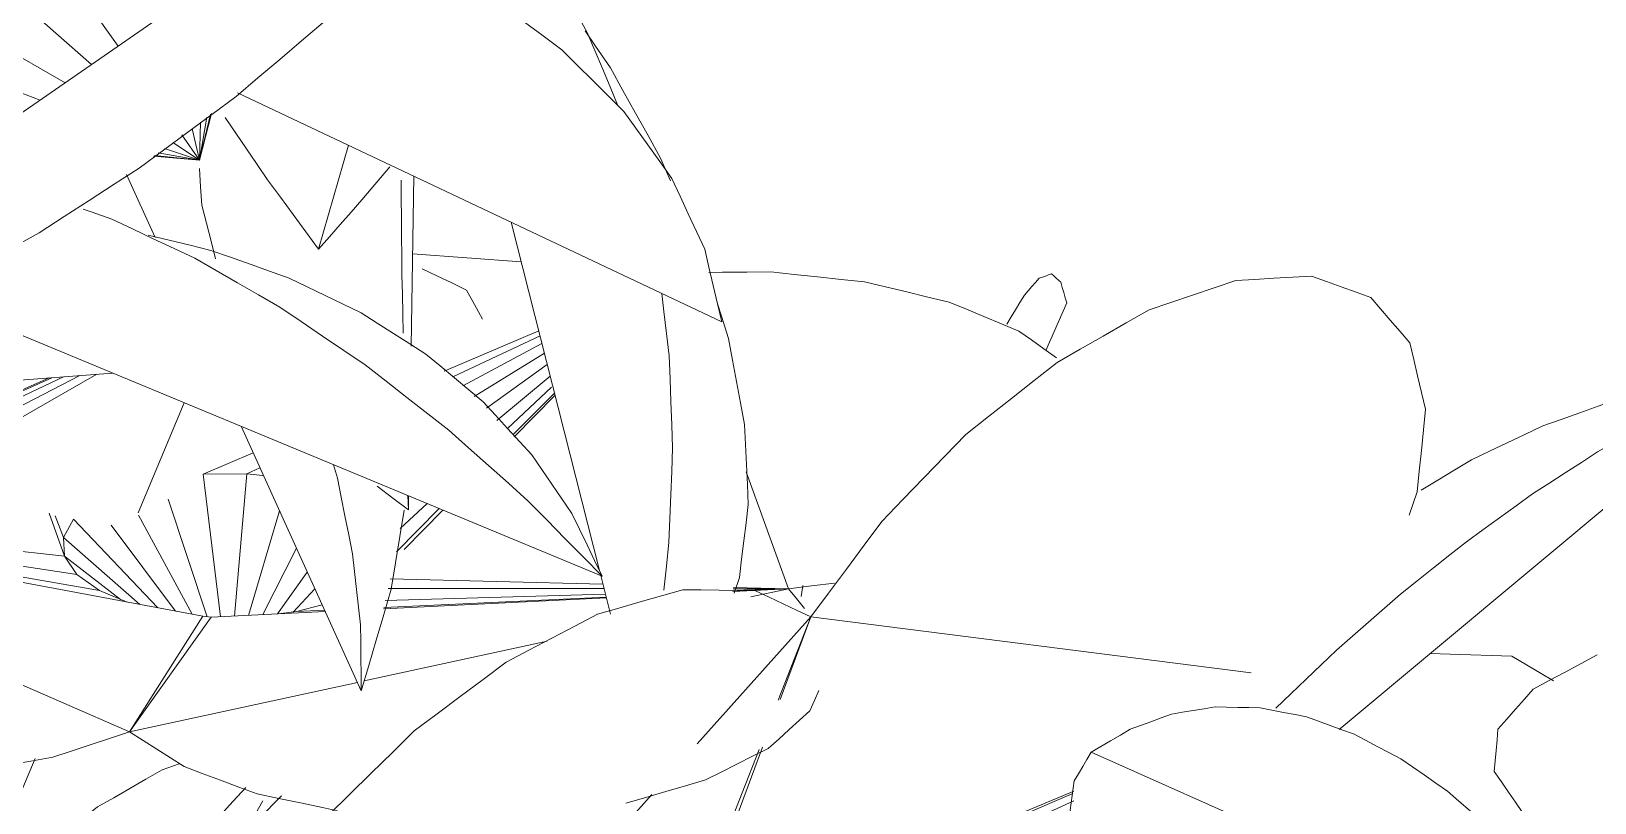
# Model space of a CAD drawing. Header units: metres. Extents: x 10.2 to 20.8, y -0.2 to 6.6.
# Drawn here: x 15.1261 to 15.205, y 2.2925 to 2.3314 of the extents above; entities that cross this region are included whole.
import ezdxf

# ---------------------------------------------------------------- set-up
doc = ezdxf.new("R2010")
doc.units = ezdxf.units.M
doc.layers.add('Importações nas famílias', color=250, linetype='Continuous', lineweight=5)
doc.layers.add('Vegetação', color=7, linetype='Continuous', lineweight=5)

# ---------------------------------------------------------------- blocks, each defined once
blk = doc.blocks.new('Planta_pergolado_12200 - plantas pergolado_skp_Component_12-V4223-Corte 3')
at = {"layer": 'Importações nas famílias'}
blk.add_line((15.20627, 2.283175), (15.179588, 2.295045), dxfattribs=at)
at = {"layer": 'Importações nas famílias', "flags": 128}
for points in [[(15.18364, 2.296974), (15.183117, 2.296782), (15.182594, 2.29659), (15.182071, 2.296399), (15.181549, 2.296207)], [(15.185839, 2.297335), (15.185289, 2.297244), (15.184739, 2.297154), (15.18419, 2.297064), (15.18364, 2.296974)], [(15.188121, 2.297287), (15.18755, 2.297299), (15.18698, 2.297311), (15.186409, 2.297323), (15.185839, 2.297335)], [(15.190461, 2.296831), (15.189876, 2.296945), (15.189291, 2.297059), (15.188706, 2.297173), (15.188121, 2.297287)], [(15.192833, 2.295971), (15.19224, 2.296186), (15.191647, 2.296401), (15.191054, 2.296616), (15.190461, 2.296831)], [(15.181549, 2.296207), (15.181059, 2.295917), (15.180568, 2.295626), (15.180078, 2.295336), (15.179588, 2.295045)], [(15.19521, 2.294718), (15.194616, 2.295031), (15.194022, 2.295345), (15.193427, 2.295658), (15.192833, 2.295971)], [(15.179588, 2.295045), (15.179373, 2.294683), (15.179158, 2.294322), (15.178942, 2.29396), (15.178727, 2.293598)], [(15.197567, 2.293085), (15.196978, 2.293493), (15.196388, 2.293901), (15.195799, 2.29431), (15.19521, 2.294718)], [(15.178727, 2.293598), (15.178675, 2.293232), (15.178623, 2.292865), (15.178571, 2.292498), (15.178518, 2.292132)], [(15.199876, 2.29109), (15.199299, 2.291589), (15.198721, 2.292087), (15.198144, 2.292586), (15.197567, 2.293085)], [(15.178518, 2.292132), (15.178631, 2.291769), (15.178743, 2.291406), (15.178855, 2.291043), (15.178967, 2.29068)], [(15.178967, 2.29068), (15.179241, 2.290329), (15.179515, 2.289978), (15.179789, 2.289627), (15.180063, 2.289276)], [(15.202113, 2.288755), (15.201554, 2.289339), (15.200994, 2.289923), (15.200435, 2.290506), (15.199876, 2.29109)], [(15.180063, 2.289276), (15.180492, 2.288946), (15.180921, 2.288615), (15.18135, 2.288284), (15.181779, 2.287954)], [(15.204252, 2.286107), (15.203717, 2.286769), (15.203182, 2.287431), (15.202648, 2.288093), (15.202113, 2.288755)], [(15.181779, 2.287954), (15.182354, 2.287651), (15.182928, 2.287349), (15.183502, 2.287047), (15.184077, 2.286744)], [(15.184077, 2.286744), (15.184783, 2.286477), (15.185489, 2.28621), (15.186195, 2.285942), (15.186901, 2.285675)], [(15.20627, 2.283175), (15.205765, 2.283908), (15.205261, 2.284641), (15.204756, 2.285374), (15.204252, 2.286107)], [(15.186901, 2.285675), (15.187722, 2.285449), (15.188544, 2.285224), (15.189365, 2.284998), (15.190186, 2.284772)], [(15.190186, 2.284772), (15.191104, 2.284593), (15.192021, 2.284414), (15.192938, 2.284235), (15.193855, 2.284056)], [(15.193855, 2.284056), (15.194847, 2.283928), (15.195838, 2.2838), (15.19683, 2.283672), (15.197821, 2.283544)], [(15.197821, 2.283544), (15.198864, 2.28347), (15.199907, 2.283396), (15.20095, 2.283322), (15.201992, 2.283248)], [(15.201992, 2.283248), (15.203062, 2.28323), (15.204131, 2.283212), (15.2052, 2.283193), (15.20627, 2.283175)]]:
    blk.add_lwpolyline(points, dxfattribs=at)
blk = doc.blocks.new('Planta_pergolado_12200 - plantas pergolado_skp_Component_12-V4225-Corte 3')
at = {"layer": 'Importações nas famílias'}
for p, q in [((15.213879, 2.314354), (15.192111, 2.296195)), ((15.182119, 2.28786), (15.179695, 2.285838))]:
    blk.add_line(p, q, dxfattribs=at)
at = {"layer": 'Importações nas famílias', "flags": 128}
for points in [[(15.213879, 2.314354), (15.212901, 2.314216), (15.211923, 2.314077), (15.210945, 2.313939), (15.209967, 2.313801)], [(15.211229, 2.313378), (15.211892, 2.313622), (15.212554, 2.313866), (15.213217, 2.31411), (15.213879, 2.314354)], [(15.209967, 2.313801), (15.209006, 2.313563), (15.208044, 2.313326), (15.207082, 2.313088), (15.20612, 2.312851)], [(15.208297, 2.311986), (15.20903, 2.312334), (15.209763, 2.312682), (15.210496, 2.31303), (15.211229, 2.313378)], [(15.20612, 2.312851), (15.205186, 2.312517), (15.204251, 2.312183), (15.203316, 2.31185), (15.202381, 2.311516)], [(15.205153, 2.310208), (15.205939, 2.310653), (15.206725, 2.311097), (15.207511, 2.311541), (15.208297, 2.311986)], [(15.202381, 2.311516), (15.201484, 2.311089), (15.200586, 2.310663), (15.199689, 2.310236), (15.198792, 2.30981)], [(15.20187, 2.308088), (15.20269, 2.308618), (15.203511, 2.309148), (15.204332, 2.309678), (15.205153, 2.310208)], [(15.198792, 2.30981), (15.197941, 2.309295), (15.197091, 2.308781), (15.196241, 2.308267)], [(15.198524, 2.305674), (15.199361, 2.306278), (15.200197, 2.306881), (15.201033, 2.307484), (15.20187, 2.308088)], [(15.195196, 2.303024), (15.196028, 2.303687), (15.19686, 2.304349), (15.197692, 2.305012), (15.198524, 2.305674)], [(15.191962, 2.3002), (15.192771, 2.300906), (15.193579, 2.301612), (15.194387, 2.302318), (15.195196, 2.303024)], [(15.188899, 2.297268), (15.189665, 2.298001), (15.190431, 2.298734), (15.191196, 2.299467), (15.191962, 2.3002)], [(15.180584, 2.288612), (15.180288, 2.287687), (15.179991, 2.286763), (15.179695, 2.285838)], [(15.179695, 2.285838), (15.180127, 2.286507), (15.180559, 2.287176), (15.18099, 2.287845)]]:
    blk.add_lwpolyline(points, dxfattribs=at)
blk = doc.blocks.new('Planta_pergolado_12200 - plantas pergolado_skp_Component_12-V4226-Corte 3')
at = {"layer": 'Importações nas famílias'}
for p, q in [((15.178348, 2.317724), (15.177291, 2.315319)), ((15.165022, 2.30347), (15.16494, 2.302903))]:
    blk.add_line(p, q, dxfattribs=at)
at = {"layer": 'Importações nas famílias', "flags": 128}
for points in [[(15.176211, 2.318119), (15.1764, 2.318333), (15.176589, 2.318546), (15.176778, 2.31876), (15.176967, 2.318973)], [(15.176967, 2.318973), (15.177121, 2.319028), (15.177276, 2.319083), (15.17743, 2.319138), (15.177584, 2.319193)], [(15.177584, 2.319193), (15.1777, 2.319088), (15.177816, 2.318983), (15.177932, 2.318878), (15.178048, 2.318774)], [(15.175333, 2.316651), (15.175552, 2.317018), (15.175772, 2.317385), (15.175991, 2.317752), (15.176211, 2.318119)], [(15.178048, 2.318774), (15.178123, 2.318511), (15.178198, 2.318249), (15.178273, 2.317987), (15.178348, 2.317724)]]:
    blk.add_lwpolyline(points, dxfattribs=at)
blk = doc.blocks.new('Planta_pergolado_12200 - plantas pergolado_skp_Component_12-V4227-Corte 3')
at = {"layer": 'Importações nas famílias'}
for p, q in [((15.133549, 2.294469), (15.132685, 2.294155)), ((15.11864, 2.258829), (15.137762, 2.292594)), ((15.117503, 2.268319), (15.117447, 2.267247))]:
    blk.add_line(p, q, dxfattribs=at)
at = {"layer": 'Importações nas famílias', "flags": 128}
for points in [[(15.132685, 2.294155), (15.13187, 2.293689), (15.131055, 2.293222), (15.13024, 2.292755), (15.129425, 2.292289)], [(15.134279, 2.290394), (15.134945, 2.291121), (15.13561, 2.291847), (15.136276, 2.292574), (15.136917, 2.293273)], [(15.129425, 2.292289), (15.128678, 2.29168), (15.12793, 2.291071), (15.127182, 2.290462), (15.126435, 2.289853)], [(15.126435, 2.289853), (15.125772, 2.289117), (15.125109, 2.28838), (15.124446, 2.287643), (15.123784, 2.286907)], [(15.131744, 2.287335), (15.132377, 2.2881), (15.133011, 2.288865), (15.133645, 2.289629), (15.134279, 2.290394)], [(15.129365, 2.284159), (15.129959, 2.284953), (15.130554, 2.285747), (15.131149, 2.286541), (15.131744, 2.287335)], [(15.123784, 2.286907), (15.123221, 2.28606), (15.122659, 2.285212), (15.122097, 2.284365), (15.121535, 2.283518)], [(15.127168, 2.2809), (15.127717, 2.281715), (15.128267, 2.282529), (15.128816, 2.283344), (15.129365, 2.284159)], [(15.121535, 2.283518), (15.121086, 2.28258), (15.120637, 2.281642), (15.120189, 2.280705), (15.11974, 2.279767)], [(15.125179, 2.277595), (15.125676, 2.278421), (15.126174, 2.279247), (15.126671, 2.280074), (15.127168, 2.2809)], [(15.123419, 2.274279), (15.123859, 2.275108), (15.124299, 2.275937), (15.124739, 2.276766), (15.125179, 2.277595)], [(15.121908, 2.270991), (15.122286, 2.271813), (15.122663, 2.272635), (15.123041, 2.273457), (15.123419, 2.274279)], [(15.120662, 2.267767), (15.120973, 2.268573), (15.121285, 2.269379), (15.121596, 2.270185), (15.121908, 2.270991)], [(15.119695, 2.264642), (15.119937, 2.265424), (15.120179, 2.266205), (15.12042, 2.266986), (15.120662, 2.267767)], [(15.117447, 2.267247), (15.117528, 2.26618), (15.117609, 2.265112), (15.117691, 2.264045), (15.117772, 2.262978)], [(15.119019, 2.261652), (15.119188, 2.262399), (15.119357, 2.263147), (15.119526, 2.263895), (15.119695, 2.264642)], [(15.117772, 2.262978), (15.117989, 2.261941), (15.118206, 2.260903), (15.118423, 2.259866), (15.11864, 2.258829)], [(15.11864, 2.258829), (15.118735, 2.259535), (15.118829, 2.26024), (15.118924, 2.260946), (15.119019, 2.261652)]]:
    blk.add_lwpolyline(points, dxfattribs=at)
blk = doc.blocks.new('Planta_pergolado_12200 - plantas pergolado_skp_Component_17-V4228-Corte 3')
at = {"layer": 'Importações nas famílias'}
for p, q in [((15.150814, 2.319805), (15.145329, 2.320198)), ((15.14692, 2.314278), (15.151697, 2.316322)), ((15.151763, 2.316061), (15.147367, 2.313993)), ((15.151858, 2.315683), (15.147861, 2.313549)), ((15.151983, 2.315192), (15.148438, 2.312999)), ((15.152127, 2.314621), (15.149059, 2.312407)), ((15.152276, 2.314034), (15.149579, 2.31179)), ((15.152343, 2.313466), (15.150122, 2.311394)), ((15.152493, 2.313178), (15.150386, 2.311063)), ((15.152518, 2.313078), (15.15046, 2.310969)), ((15.134762, 2.309077), (15.137278, 2.310153)), ((15.137617, 2.309406), (15.136956, 2.309095)), ((15.134762, 2.309077), (15.136956, 2.309095)), ((15.135639, 2.301888), (15.134762, 2.309077)), ((15.136332, 2.301922), (15.136956, 2.309095)), ((15.136956, 2.309095), (15.137762, 2.309009)), ((15.162169, 2.309203), (15.164298, 2.303297)), ((15.132984, 2.307824), (15.13495, 2.301887)), ((15.126981, 2.307111), (15.127753, 2.304936)), ((15.134193, 2.302012), (15.131487, 2.30702)), ((15.13704, 2.301956), (15.138605, 2.307234)), ((15.146678, 2.307342), (15.144509, 2.305166)), ((15.146056, 2.307601), (15.144699, 2.306335)), ((15.14685, 2.307271), (15.144902, 2.305275)), ((15.127701, 2.305885), (15.127291, 2.306985)), ((15.128218, 2.306807), (15.127701, 2.305885)), ((15.132476, 2.302335), (15.128218, 2.306807)), ((15.133364, 2.302168), (15.130119, 2.306503)), ((15.109388, 2.305528), (15.131041, 2.296072)), ((15.134734, 2.30191), (15.114172, 2.305783)), ((15.129515, 2.30321), (15.114919, 2.305773)), ((15.128372, 2.304023), (15.11626, 2.305836)), ((15.127753, 2.304936), (15.118453, 2.305996)), ((15.127701, 2.305885), (15.127753, 2.304936)), ((15.131563, 2.302507), (15.127701, 2.305885)), ((15.130589, 2.302764), (15.127753, 2.304936)), ((15.128372, 2.304023), (15.127753, 2.304936)), ((15.139463, 2.305345), (15.137765, 2.301992)), ((15.129515, 2.30321), (15.128372, 2.304023)), ((15.138505, 2.302028), (15.140013, 2.304134)), ((15.130915, 2.302629), (15.129515, 2.30321)), ((15.140391, 2.303302), (15.139306, 2.302126)), ((15.144089, 2.303319), (15.154993, 2.303307)), ((15.144199, 2.303801), (15.154936, 2.303532)), ((15.164298, 2.303297), (15.161487, 2.303158)), ((15.161489, 2.303166), (15.164298, 2.303297)), ((15.1615, 2.303216), (15.164298, 2.303297)), ((15.161518, 2.3033), (15.164298, 2.303297)), ((15.161533, 2.303366), (15.164298, 2.303297)), ((15.162404, 2.302885), (15.164298, 2.303297)), ((15.140762, 2.302486), (15.139462, 2.302146)), ((15.15511, 2.302845), (15.143855, 2.302292)), ((15.143869, 2.30235), (15.155104, 2.302871)), ((15.143951, 2.302712), (15.155063, 2.303031)), ((15.131041, 2.296072), (15.134734, 2.30191)), ((15.135163, 2.301864), (15.131041, 2.296072)), ((15.135163, 2.301864), (15.134734, 2.30191)), ((15.140916, 2.302147), (15.135163, 2.301864)), ((15.139462, 2.302146), (15.138537, 2.30203)), ((15.139462, 2.302146), (15.140887, 2.302212)), ((15.142887, 2.298645), (15.152125, 2.300652)), ((15.131041, 2.296072), (15.142542, 2.29857))]:
    blk.add_line(p, q, dxfattribs=at)
at = {"layer": 'Importações nas famílias', "flags": 128}
for points in [[(15.160275, 2.319266), (15.160978, 2.319272), (15.162194, 2.319282), (15.16341, 2.319292)], [(15.16341, 2.319292), (15.164593, 2.319166), (15.165775, 2.319039), (15.166957, 2.318913), (15.16814, 2.318786)], [(15.16814, 2.318786), (15.169208, 2.318532), (15.170276, 2.318277), (15.171344, 2.318023), (15.172412, 2.317768)], [(15.172412, 2.317768), (15.173292, 2.317403), (15.174173, 2.317038), (15.175054, 2.316673), (15.175935, 2.316308)], [(15.175935, 2.316308), (15.176568, 2.315857), (15.177202, 2.315406), (15.177835, 2.314955)], [(15.166633, 2.303589), (15.165466, 2.303443), (15.164298, 2.303297)], [(15.164298, 2.303297), (15.164702, 2.302799), (15.165106, 2.302302)], [(15.165836, 2.298172), (15.165611, 2.297654), (15.165387, 2.297137)], [(15.165387, 2.297137), (15.164861, 2.296664), (15.164335, 2.29619), (15.163809, 2.295716), (15.163283, 2.295243)], [(15.131041, 2.296072), (15.130074, 2.295754), (15.129107, 2.295436), (15.128141, 2.295119), (15.127174, 2.294801)], [(15.133789, 2.294327), (15.133102, 2.294763), (15.132415, 2.295199), (15.131728, 2.295635), (15.131041, 2.296072)], [(15.163283, 2.295243), (15.16249, 2.294845), (15.161698, 2.294447), (15.160906, 2.294049), (15.160114, 2.293651)], [(15.127174, 2.294801), (15.126049, 2.294603), (15.124924, 2.294405), (15.123799, 2.294207), (15.122674, 2.294009)], [(15.137483, 2.292948), (15.136559, 2.293293), (15.135636, 2.293638), (15.134712, 2.293983), (15.133789, 2.294327)], [(15.160114, 2.293651), (15.15911, 2.293356), (15.158106, 2.29306), (15.157102, 2.292765), (15.156097, 2.29247)], [(15.141544, 2.292097), (15.140774, 2.292258), (15.139677, 2.292488), (15.13858, 2.292718), (15.137483, 2.292948)]]:
    blk.add_lwpolyline(points, dxfattribs=at)
blk = doc.blocks.new('Planta_pergolado_12200 - plantas pergolado_skp_Component_16-V4229-Corte 3')
for name in ['Planta_pergolado_12200 - plantas pergolado_skp_Component_17-V4228-Corte 3', 'Planta_pergolado_12200 - plantas pergolado_skp_Component_12-V4226-Corte 3', 'Planta_pergolado_12200 - plantas pergolado_skp_Component_12-V4225-Corte 3', 'Planta_pergolado_12200 - plantas pergolado_skp_Component_12-V4223-Corte 3', 'Planta_pergolado_12200 - plantas pergolado_skp_Component_12-V4227-Corte 3']:
    blk.add_blockref(name, (0, 0))
blk = doc.blocks.new('Planta_pergolado_12200 - plantas pergolado_skp_Component_12-V4247-Corte 3')
at = {"layer": 'Importações nas famílias'}
for p, q in [((15.145572, 2.33512), (15.145602, 2.336965)), ((15.144757, 2.322996), (15.144757, 2.323928)), ((15.145253, 2.315542), (15.145393, 2.324123)), ((15.145118, 2.307277), (15.145092, 2.308001)), ((15.145118, 2.307277), (15.14513, 2.307985))]:
    blk.add_line(p, q, dxfattribs=at)
at = {"layer": 'Importações nas famílias', "flags": 128}
for points in [[(15.134564, 2.324516), (15.13463, 2.323586), (15.134697, 2.322656)], [(15.144793, 2.319145), (15.144784, 2.320108), (15.144775, 2.321071), (15.144766, 2.322033), (15.144757, 2.322996)], [(15.134697, 2.322656), (15.134926, 2.321752), (15.135155, 2.320849), (15.135384, 2.319945)], [(15.144848, 2.316195), (15.14483, 2.317178), (15.144812, 2.318161), (15.144793, 2.319145)], [(15.143542, 2.308472), (15.14433, 2.307875), (15.145118, 2.307277)]]:
    blk.add_lwpolyline(points, dxfattribs=at)
blk = doc.blocks.new('Planta_pergolado_12200 - plantas pergolado_skp_Component_16-V4251-Corte 3')
blk.add_blockref('Planta_pergolado_12200 - plantas pergolado_skp_Component_12-V4247-Corte 3', (0, 0))
blk = doc.blocks.new('Planta_pergolado_12200 - plantas pergolado_skp_Component_17-V4307-Corte 3')
at = {"layer": 'Importações nas famílias'}
for p, q in [((15.114671, 2.305689), (15.129382, 2.314126)), ((15.103383, 2.303529), (15.126978, 2.31394)), ((15.106924, 2.304929), (15.127115, 2.313951)), ((15.109535, 2.305394), (15.127709, 2.313997)), ((15.112298, 2.305677), (15.128526, 2.31406)), ((15.133803, 2.312687), (15.131475, 2.307139)), ((15.126271, 2.294737), (15.121176, 2.282593))]:
    blk.add_line(p, q, dxfattribs=at)
at = {"layer": 'Importações nas famílias', "flags": 128}
for points in [[(15.145813, 2.319453), (15.14656, 2.319092), (15.147308, 2.318731), (15.148056, 2.31837)], [(15.148056, 2.31837), (15.148453, 2.317641), (15.14885, 2.316911)], [(15.138712, 2.292849), (15.137563, 2.291686), (15.136824, 2.290938)]]:
    blk.add_lwpolyline(points, dxfattribs=at)
blk = doc.blocks.new('Planta_pergolado_12200 - plantas pergolado_skp_Component_16-V4308-Corte 3')
blk.add_blockref('Planta_pergolado_12200 - plantas pergolado_skp_Component_17-V4307-Corte 3', (0, 0))
blk = doc.blocks.new('Planta_pergolado_12200 - plantas pergolado_skp_-V4316-Corte 3')
blk.add_blockref('Planta_pergolado_12200 - plantas pergolado_skp_Component_16-V4308-Corte 3', (0, 0))
blk = doc.blocks.new('Planta_pergolado_12200 - plantas pergolado_skp_-V4317-Corte 3')
for name in ['Planta_pergolado_12200 - plantas pergolado_skp_-V4316-Corte 3', 'Planta_pergolado_12200 - plantas pergolado_skp_Component_16-V4251-Corte 3', 'Planta_pergolado_12200 - plantas pergolado_skp_Component_16-V4229-Corte 3']:
    blk.add_blockref(name, (0, 0))
blk = doc.blocks.new('Planta_pergolado_12200 - plantas pergolado_skp_-V4514-Corte 3')
blk.add_blockref('Planta_pergolado_12200 - plantas pergolado_skp_-V4317-Corte 3', (0, 0))
blk = doc.blocks.new('Planta_pergolado_12200 - plantas pergolado_skp_Component_17-V4771-Corte 3')
at = {"layer": 'Importações nas famílias', "flags": 128}
for points in [[(15.207088, 2.367045), (15.207894, 2.367478), (15.2087, 2.367911), (15.209506, 2.368344), (15.210312, 2.368777)], [(15.205307, 2.365025), (15.205752, 2.36553), (15.206198, 2.366035), (15.206643, 2.36654), (15.207088, 2.367045)], [(15.205122, 2.36289), (15.205169, 2.363424), (15.205215, 2.363958), (15.205261, 2.364492), (15.205307, 2.365025)], [(15.206549, 2.360823), (15.206192, 2.36134), (15.205836, 2.361857), (15.205479, 2.362374), (15.205122, 2.36289)]]:
    blk.add_lwpolyline(points, dxfattribs=at)
blk = doc.blocks.new('Planta_pergolado_12200 - plantas pergolado_skp_Component_16-V4813-Corte 3')
blk.add_blockref('Planta_pergolado_12200 - plantas pergolado_skp_Component_17-V4771-Corte 3', (-0.005186, -0.068817))
blk = doc.blocks.new('Planta_pergolado_12200 - plantas pergolado_skp_Component_12-V4830-Corte 3')
at = {"layer": 'Importações nas famílias'}
blk.add_line((15.104056, 2.312168), (15.130185, 2.314188), dxfattribs=at)
at = {"layer": 'Importações nas famílias', "flags": 128}
for points in [[(15.092352, 2.317738), (15.091667, 2.31718), (15.090983, 2.316622)], [(15.090983, 2.316622), (15.090469, 2.315954), (15.089956, 2.315285), (15.089442, 2.314617)]]:
    blk.add_lwpolyline(points, dxfattribs=at)
blk = doc.blocks.new('Planta_pergolado_12200 - plantas pergolado_skp_Component_12-V4832-Corte 3')
at = {"layer": 'Importações nas famílias'}
blk.add_line((15.140584, 2.320432), (15.1421, 2.325681), dxfattribs=at)
at = {"layer": 'Importações nas famílias', "flags": 128}
for points in [[(15.135868, 2.327087), (15.136403, 2.326298), (15.136939, 2.325509), (15.137475, 2.32472), (15.138011, 2.32393)], [(15.142774, 2.322922), (15.143242, 2.32348), (15.143709, 2.324037), (15.144177, 2.324594)], [(15.138011, 2.32393), (15.138654, 2.323056), (15.139297, 2.322181), (15.139941, 2.321307), (15.140584, 2.320432)], [(15.140584, 2.320432), (15.141132, 2.321055), (15.141679, 2.321677), (15.142227, 2.3223), (15.142774, 2.322922)]]:
    blk.add_lwpolyline(points, dxfattribs=at)
blk = doc.blocks.new('Planta_pergolado_12200 - plantas pergolado_skp_Component_16-V4835-Corte 3')
for name in ['Planta_pergolado_12200 - plantas pergolado_skp_Component_12-V4832-Corte 3', 'Planta_pergolado_12200 - plantas pergolado_skp_Component_12-V4830-Corte 3']:
    blk.add_blockref(name, (0, 0))
blk = doc.blocks.new('Planta_pergolado_12200 - plantas pergolado_skp_Component_12-V4837-Corte 3')
at = {"layer": 'Importações nas famílias'}
for p, q in [((15.130894, 2.324202), (15.132338, 2.321023)), ((15.136667, 2.311498), (15.142738, 2.298139)), ((15.141342, 2.309557), (15.141531, 2.308881))]:
    blk.add_line(p, q, dxfattribs=at)
at = {"layer": 'Importações nas famílias', "flags": 128}
for points in [[(15.141531, 2.308881), (15.141721, 2.307927), (15.141912, 2.306974), (15.142103, 2.30602), (15.142294, 2.305066)], [(15.144252, 2.303276), (15.144468, 2.304605), (15.144684, 2.305934), (15.1449, 2.307263)], [(15.142294, 2.305066), (15.142395, 2.304168), (15.142496, 2.303269), (15.142597, 2.302371), (15.142698, 2.301472)], [(15.142738, 2.298139), (15.143116, 2.299423), (15.143495, 2.300708), (15.143873, 2.301992), (15.144252, 2.303276)], [(15.142698, 2.301472), (15.142708, 2.300639), (15.142718, 2.299805), (15.142728, 2.298972), (15.142738, 2.298139)]]:
    blk.add_lwpolyline(points, dxfattribs=at)
blk = doc.blocks.new('Planta_pergolado_12200 - plantas pergolado_skp_Component_12-V4840-Corte 3')
at = {"layer": 'Importações nas famílias'}
for p, q in [((15.146239, 2.337869), (15.147129, 2.334354)), ((15.158346, 2.323881), (15.157846, 2.325028)), ((15.15031, 2.321796), (15.154762, 2.304221)), ((15.154828, 2.30396), (15.15532, 2.302018)), ((15.161559, 2.303073), (15.161826, 2.303875))]:
    blk.add_line(p, q, dxfattribs=at)
at = {"layer": 'Importações nas famílias', "flags": 128}
for points in [[(15.147807, 2.34001), (15.148403, 2.339395), (15.148999, 2.338779), (15.149595, 2.338164), (15.150191, 2.337548)], [(15.150191, 2.337548), (15.150721, 2.336826), (15.151252, 2.336104), (15.151782, 2.335381), (15.152312, 2.334659)], [(15.152312, 2.334659), (15.152771, 2.333838), (15.15323, 2.333016), (15.153689, 2.332195), (15.154148, 2.331374)], [(15.155314, 2.329586), (15.154563, 2.33069), (15.154038, 2.331463)], [(15.154148, 2.331374), (15.154531, 2.330463), (15.154913, 2.329551), (15.155296, 2.32864), (15.155678, 2.327729)], [(15.157846, 2.325028), (15.157213, 2.326168), (15.15658, 2.327307), (15.155947, 2.328446), (15.155314, 2.329586)], [(15.157912, 2.318199), (15.158018, 2.317294), (15.158149, 2.316178), (15.15828, 2.315061)], [(15.161273, 2.315926), (15.160917, 2.317054), (15.160717, 2.317686)], [(15.162088, 2.311594), (15.161884, 2.312677), (15.161681, 2.31376), (15.161477, 2.314843), (15.161273, 2.315926)], [(15.15828, 2.315061), (15.158324, 2.3139), (15.158367, 2.312739), (15.15841, 2.311578), (15.158453, 2.310417)], [(15.162274, 2.307545), (15.162228, 2.308557), (15.162181, 2.309569), (15.162135, 2.310582), (15.162088, 2.311594)], [(15.158453, 2.310417), (15.158408, 2.309225), (15.158362, 2.308032), (15.158317, 2.306839), (15.158272, 2.305647)], [(15.161826, 2.303875), (15.161938, 2.304792), (15.16205, 2.30571), (15.162162, 2.306628), (15.162274, 2.307545)], [(15.158272, 2.305647), (15.158138, 2.304436), (15.158005, 2.303225)]]:
    blk.add_lwpolyline(points, dxfattribs=at)
blk = doc.blocks.new('Planta_pergolado_12200 - plantas pergolado_skp_Component_17-V4841-Corte 3')
at = {"layer": 'Importações nas famílias'}
for p, q in [((15.196045, 2.308197), (15.195643, 2.307018)), ((15.165436, 2.301877), (15.159701, 2.295468)), ((15.163789, 2.297668), (15.165436, 2.301877)), ((15.165436, 2.301877), (15.163888, 2.297709)), ((15.187664, 2.299059), (15.165436, 2.301877)), ((15.158716, 2.284706), (15.162818, 2.295187)), ((15.162994, 2.295304), (15.159132, 2.284905)), ((15.157411, 2.292909), (15.134248, 2.267027)), ((15.159132, 2.284905), (15.178705, 2.293089)), ((15.162673, 2.286141), (15.178657, 2.292959)), ((15.164258, 2.286003), (15.178707, 2.292594))]:
    blk.add_line(p, q, dxfattribs=at)
at = {"layer": 'Importações nas famílias', "flags": 128}
for points in [[(15.182511, 2.317379), (15.183607, 2.317749), (15.184703, 2.31812), (15.185799, 2.318491), (15.186895, 2.318861)], [(15.186895, 2.318861), (15.18785, 2.318914), (15.188804, 2.318967), (15.189759, 2.31902), (15.190713, 2.319072)], [(15.190713, 2.319072), (15.191461, 2.318804), (15.192209, 2.318535), (15.192957, 2.318267), (15.193705, 2.317998)], [(15.17786, 2.314726), (15.179023, 2.31539), (15.180186, 2.316053), (15.181349, 2.316716), (15.182511, 2.317379)], [(15.193705, 2.317998), (15.194195, 2.317426), (15.194686, 2.316855), (15.195176, 2.316283), (15.195667, 2.315712)], [(15.195667, 2.315712), (15.195866, 2.314876), (15.196066, 2.31404), (15.196266, 2.313204), (15.196465, 2.312369)], [(15.173259, 2.311085), (15.174409, 2.311995), (15.17556, 2.312906), (15.17671, 2.313816), (15.17786, 2.314726)], [(15.196465, 2.312369), (15.19636, 2.311326), (15.196255, 2.310283), (15.19615, 2.30924), (15.196045, 2.308197)], [(15.169021, 2.306702), (15.170081, 2.307798), (15.17114, 2.308893), (15.1722, 2.309989), (15.173259, 2.311085)], [(15.165436, 2.301877), (15.166332, 2.303083), (15.167228, 2.304289), (15.168125, 2.305496), (15.169021, 2.306702)], [(15.15467, 2.302016), (15.155743, 2.302324), (15.156817, 2.302633), (15.15789, 2.302941), (15.158963, 2.303249)], [(15.158963, 2.303249), (15.159881, 2.303238), (15.160799, 2.303226), (15.161717, 2.303214), (15.162635, 2.303202)], [(15.162635, 2.303202), (15.163336, 2.302871), (15.164036, 2.302539), (15.164736, 2.302208), (15.165436, 2.301877)], [(15.150047, 2.299586), (15.151203, 2.300193), (15.152359, 2.300801), (15.153514, 2.301408), (15.15467, 2.302016)], [(15.196717, 2.300037), (15.197711, 2.300004), (15.198745, 2.299969), (15.199779, 2.299935), (15.200813, 2.2999)], [(15.145411, 2.296124), (15.14657, 2.296989), (15.147729, 2.297855), (15.148888, 2.29872), (15.150047, 2.299586)], [(15.200813, 2.2999), (15.201561, 2.299459), (15.202309, 2.299019), (15.202928, 2.298654)], [(15.141076, 2.291867), (15.14216, 2.292931), (15.143243, 2.293995), (15.144327, 2.29506), (15.145411, 2.296124)]]:
    blk.add_lwpolyline(points, dxfattribs=at)
blk = doc.blocks.new('Planta_pergolado_12200 - plantas pergolado_skp_Component_16-V4842-Corte 3')
for name in ['Planta_pergolado_12200 - plantas pergolado_skp_Component_12-V4840-Corte 3', 'Planta_pergolado_12200 - plantas pergolado_skp_Component_12-V4837-Corte 3', 'Planta_pergolado_12200 - plantas pergolado_skp_Component_17-V4841-Corte 3']:
    blk.add_blockref(name, (0, 0))
blk = doc.blocks.new('Planta_pergolado_12200 - plantas pergolado_skp_Component_12-V4859-Corte 3')
at = {"layer": 'Importações nas famílias'}
blk.add_line((15.154904, 2.303928), (15.12056, 2.318184), dxfattribs=at)
at = {"layer": 'Importações nas famílias', "flags": 128}
for points in [[(15.128702, 2.322464), (15.129147, 2.322305), (15.130143, 2.32195)], [(15.130143, 2.32195), (15.13119, 2.321457), (15.132238, 2.320965), (15.133285, 2.320472), (15.134333, 2.31998)], [(15.13515, 2.320378), (15.134095, 2.320633), (15.133041, 2.320889), (15.131987, 2.321144)], [(15.134333, 2.31998), (15.135407, 2.319362), (15.136482, 2.318745), (15.137557, 2.318127), (15.138631, 2.31751)], [(15.139096, 2.318983), (15.13811, 2.319332), (15.137123, 2.31968), (15.136136, 2.320029), (15.13515, 2.320378)], [(15.142728, 2.317232), (15.14182, 2.31767), (15.140912, 2.318107), (15.140004, 2.318545), (15.139096, 2.318983)], [(15.138631, 2.31751), (15.139708, 2.316781), (15.140784, 2.316053), (15.141861, 2.315325), (15.142937, 2.314597)], [(15.146005, 2.315143), (15.145186, 2.315665), (15.144367, 2.316187), (15.143548, 2.31671), (15.142728, 2.317232)], [(15.148891, 2.31274), (15.14817, 2.313341), (15.147448, 2.313942), (15.146727, 2.314542), (15.146005, 2.315143)], [(15.142937, 2.314597), (15.14399, 2.313775), (15.145044, 2.312953), (15.146097, 2.312132), (15.14715, 2.31131)], [(15.151354, 2.31005), (15.150738, 2.310722), (15.150122, 2.311395), (15.149507, 2.312067), (15.148891, 2.31274)], [(15.14715, 2.31131), (15.148155, 2.310414), (15.14916, 2.309518), (15.150165, 2.308622), (15.15117, 2.307726)], [(15.153365, 2.307101), (15.152862, 2.307838), (15.152359, 2.308575), (15.151856, 2.309312), (15.151354, 2.31005)], [(15.15117, 2.307726), (15.152103, 2.306776), (15.153037, 2.305827), (15.15397, 2.304878), (15.154904, 2.303928)], [(15.154904, 2.303928), (15.154519, 2.304722), (15.154134, 2.305515), (15.15375, 2.306308), (15.153365, 2.307101)]]:
    blk.add_lwpolyline(points, dxfattribs=at)
blk = doc.blocks.new('Planta_pergolado_12200 - plantas pergolado_skp_Component_12-V4861-Corte 3')
at = {"layer": 'Importações nas famílias'}
blk.add_line((15.160935, 2.316768), (15.136495, 2.328333), dxfattribs=at)
at = {"layer": 'Importações nas famílias', "flags": 128}
for points in [[(15.144799, 2.335653), (15.145875, 2.33506), (15.146951, 2.334467), (15.148027, 2.333875), (15.149102, 2.333282)], [(15.149102, 2.333282), (15.150042, 2.332588), (15.150982, 2.331894), (15.151922, 2.3312), (15.152862, 2.330506)], [(15.152862, 2.330506), (15.153644, 2.329727), (15.154427, 2.328948), (15.155209, 2.32817), (15.155991, 2.327391)], [(15.155991, 2.327391), (15.156596, 2.326545), (15.157202, 2.3257), (15.157808, 2.324855), (15.158414, 2.324009)], [(15.158414, 2.324009), (15.158829, 2.323117), (15.159244, 2.322225), (15.15966, 2.321333), (15.160075, 2.32044)], [(15.160075, 2.32044), (15.16029, 2.319522), (15.160505, 2.318604), (15.16072, 2.317686), (15.160935, 2.316768)]]:
    blk.add_lwpolyline(points, dxfattribs=at)
blk = doc.blocks.new('Planta_pergolado_12200 - plantas pergolado_skp_Component_17-V4862-Corte 3')
at = {"layer": 'Importações nas famílias'}
for p, q in [((15.109983, 2.316504), (15.148391, 2.343105)), ((15.130466, 2.33069), (15.127683, 2.334583)), ((15.129114, 2.329754), (15.125511, 2.33293)), ((15.127789, 2.328837), (15.123589, 2.33125)), ((15.126533, 2.327967), (15.122049, 2.329655)), ((15.134579, 2.324937), (15.135179, 2.32729)), ((15.134579, 2.324937), (15.135127, 2.327249)), ((15.134579, 2.324937), (15.134943, 2.327103)), ((15.134625, 2.326851), (15.134579, 2.324937)), ((15.134579, 2.324937), (15.133685, 2.326209)), ((15.134579, 2.324937), (15.134203, 2.326517)), ((15.132297, 2.325174), (15.134579, 2.324937)), ((15.134579, 2.324937), (15.132479, 2.3253)), ((15.132796, 2.32552), (15.134579, 2.324937)), ((15.134579, 2.324937), (15.133226, 2.325818)), ((15.132244, 2.325138), (15.134579, 2.324937))]:
    blk.add_line(p, q, dxfattribs=at)
at = {"layer": 'Importações nas famílias', "flags": 128}
for points in [[(15.140819, 2.331884), (15.13972, 2.33095), (15.13862, 2.330016), (15.137521, 2.329082), (15.136422, 2.328149)], [(15.136422, 2.328149), (15.135199, 2.327243), (15.133977, 2.326337), (15.132754, 2.325432), (15.131531, 2.324526)], [(15.131531, 2.324526), (15.130269, 2.323711), (15.129006, 2.322895), (15.127744, 2.322079), (15.126481, 2.321264)], [(15.126481, 2.321264), (15.125265, 2.320594), (15.124048, 2.319924), (15.122832, 2.319253), (15.121615, 2.318583)]]:
    blk.add_lwpolyline(points, dxfattribs=at)
blk = doc.blocks.new('Planta_pergolado_12200 - plantas pergolado_skp_Component_16-V4863-Corte 3')
for name in ['Planta_pergolado_12200 - plantas pergolado_skp_Component_17-V4862-Corte 3', 'Planta_pergolado_12200 - plantas pergolado_skp_Component_12-V4861-Corte 3', 'Planta_pergolado_12200 - plantas pergolado_skp_Component_12-V4859-Corte 3']:
    blk.add_blockref(name, (0, 0))
blk = doc.blocks.new('Planta_pergolado_12200 - plantas pergolado_skp_-V4876-Corte 3')
for name in ['Planta_pergolado_12200 - plantas pergolado_skp_Component_16-V4835-Corte 3', 'Planta_pergolado_12200 - plantas pergolado_skp_Component_16-V4863-Corte 3', 'Planta_pergolado_12200 - plantas pergolado_skp_Component_16-V4842-Corte 3']:
    blk.add_blockref(name, (0, 0))
blk = doc.blocks.new('Planta_pergolado_12200 - plantas pergolado_skp_-V4877-Corte 3')
for name in ['Planta_pergolado_12200 - plantas pergolado_skp_-V4876-Corte 3', 'Planta_pergolado_12200 - plantas pergolado_skp_Component_16-V4813-Corte 3']:
    blk.add_blockref(name, (0, 0))
blk = doc.blocks.new('Planta_pergolado_12200 - plantas pergolado_skp_-V5113-Corte 3')
blk.add_blockref('Planta_pergolado_12200 - plantas pergolado_skp_-V4877-Corte 3', (0, 0))
blk = doc.blocks.new('Planta_pergolado_12200 - Planta_pergolado_12200-V5114-Corte 3')
for name in ['Planta_pergolado_12200 - plantas pergolado_skp_-V4514-Corte 3', 'Planta_pergolado_12200 - plantas pergolado_skp_-V5113-Corte 3']:
    blk.add_blockref(name, (0, 0))

msp = doc.modelspace()

# ---------------------------------------------------------------- block references
at = {"layer": 'Vegetação', "color": 250}
msp.add_blockref('Planta_pergolado_12200 - Planta_pergolado_12200-V5114-Corte 3', (0, 0), dxfattribs=at)

doc.saveas('drawing.dxf')
